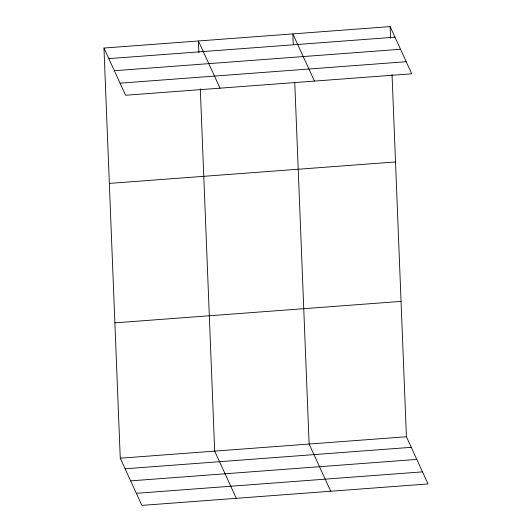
<?xml version="1.0" encoding="UTF-8"?>
<svg xmlns="http://www.w3.org/2000/svg" width="532" height="532" viewBox="0 0 532 532"><rect width="100%" height="100%" fill="white"/><g stroke="black" fill="none" stroke-linecap="round" stroke-linejoin="round"><path stroke-width="0.8" d="M103.966 48.053L390.136 26.6L411.748 73.802L125.579 95.255L103.966 48.053L120.252 458.198L141.864 505.4L428.034 483.947L406.421 436.745L392.037 74.467M108.814 58.633L394.977 37.18M114.347 70.723L400.51 49.27M120.046 83.172L406.215 61.719M109.339 183.4L395.509 161.947M114.879 322.851L401.048 301.398M120.252 458.198L406.421 436.745M125.1 468.778L411.269 447.326M130.633 480.868L416.802 459.415M136.332 493.317L422.501 471.864M314.445 81.097L292.839 33.895L293.265 44.621M220.015 88.172L198.403 40.971L198.862 52.528M330.738 491.242L309.125 444.04L294.768 82.586M236.301 498.318L214.689 451.116L200.305 88.837M390.136 26.6L390.594 38.151"/></g></svg>
